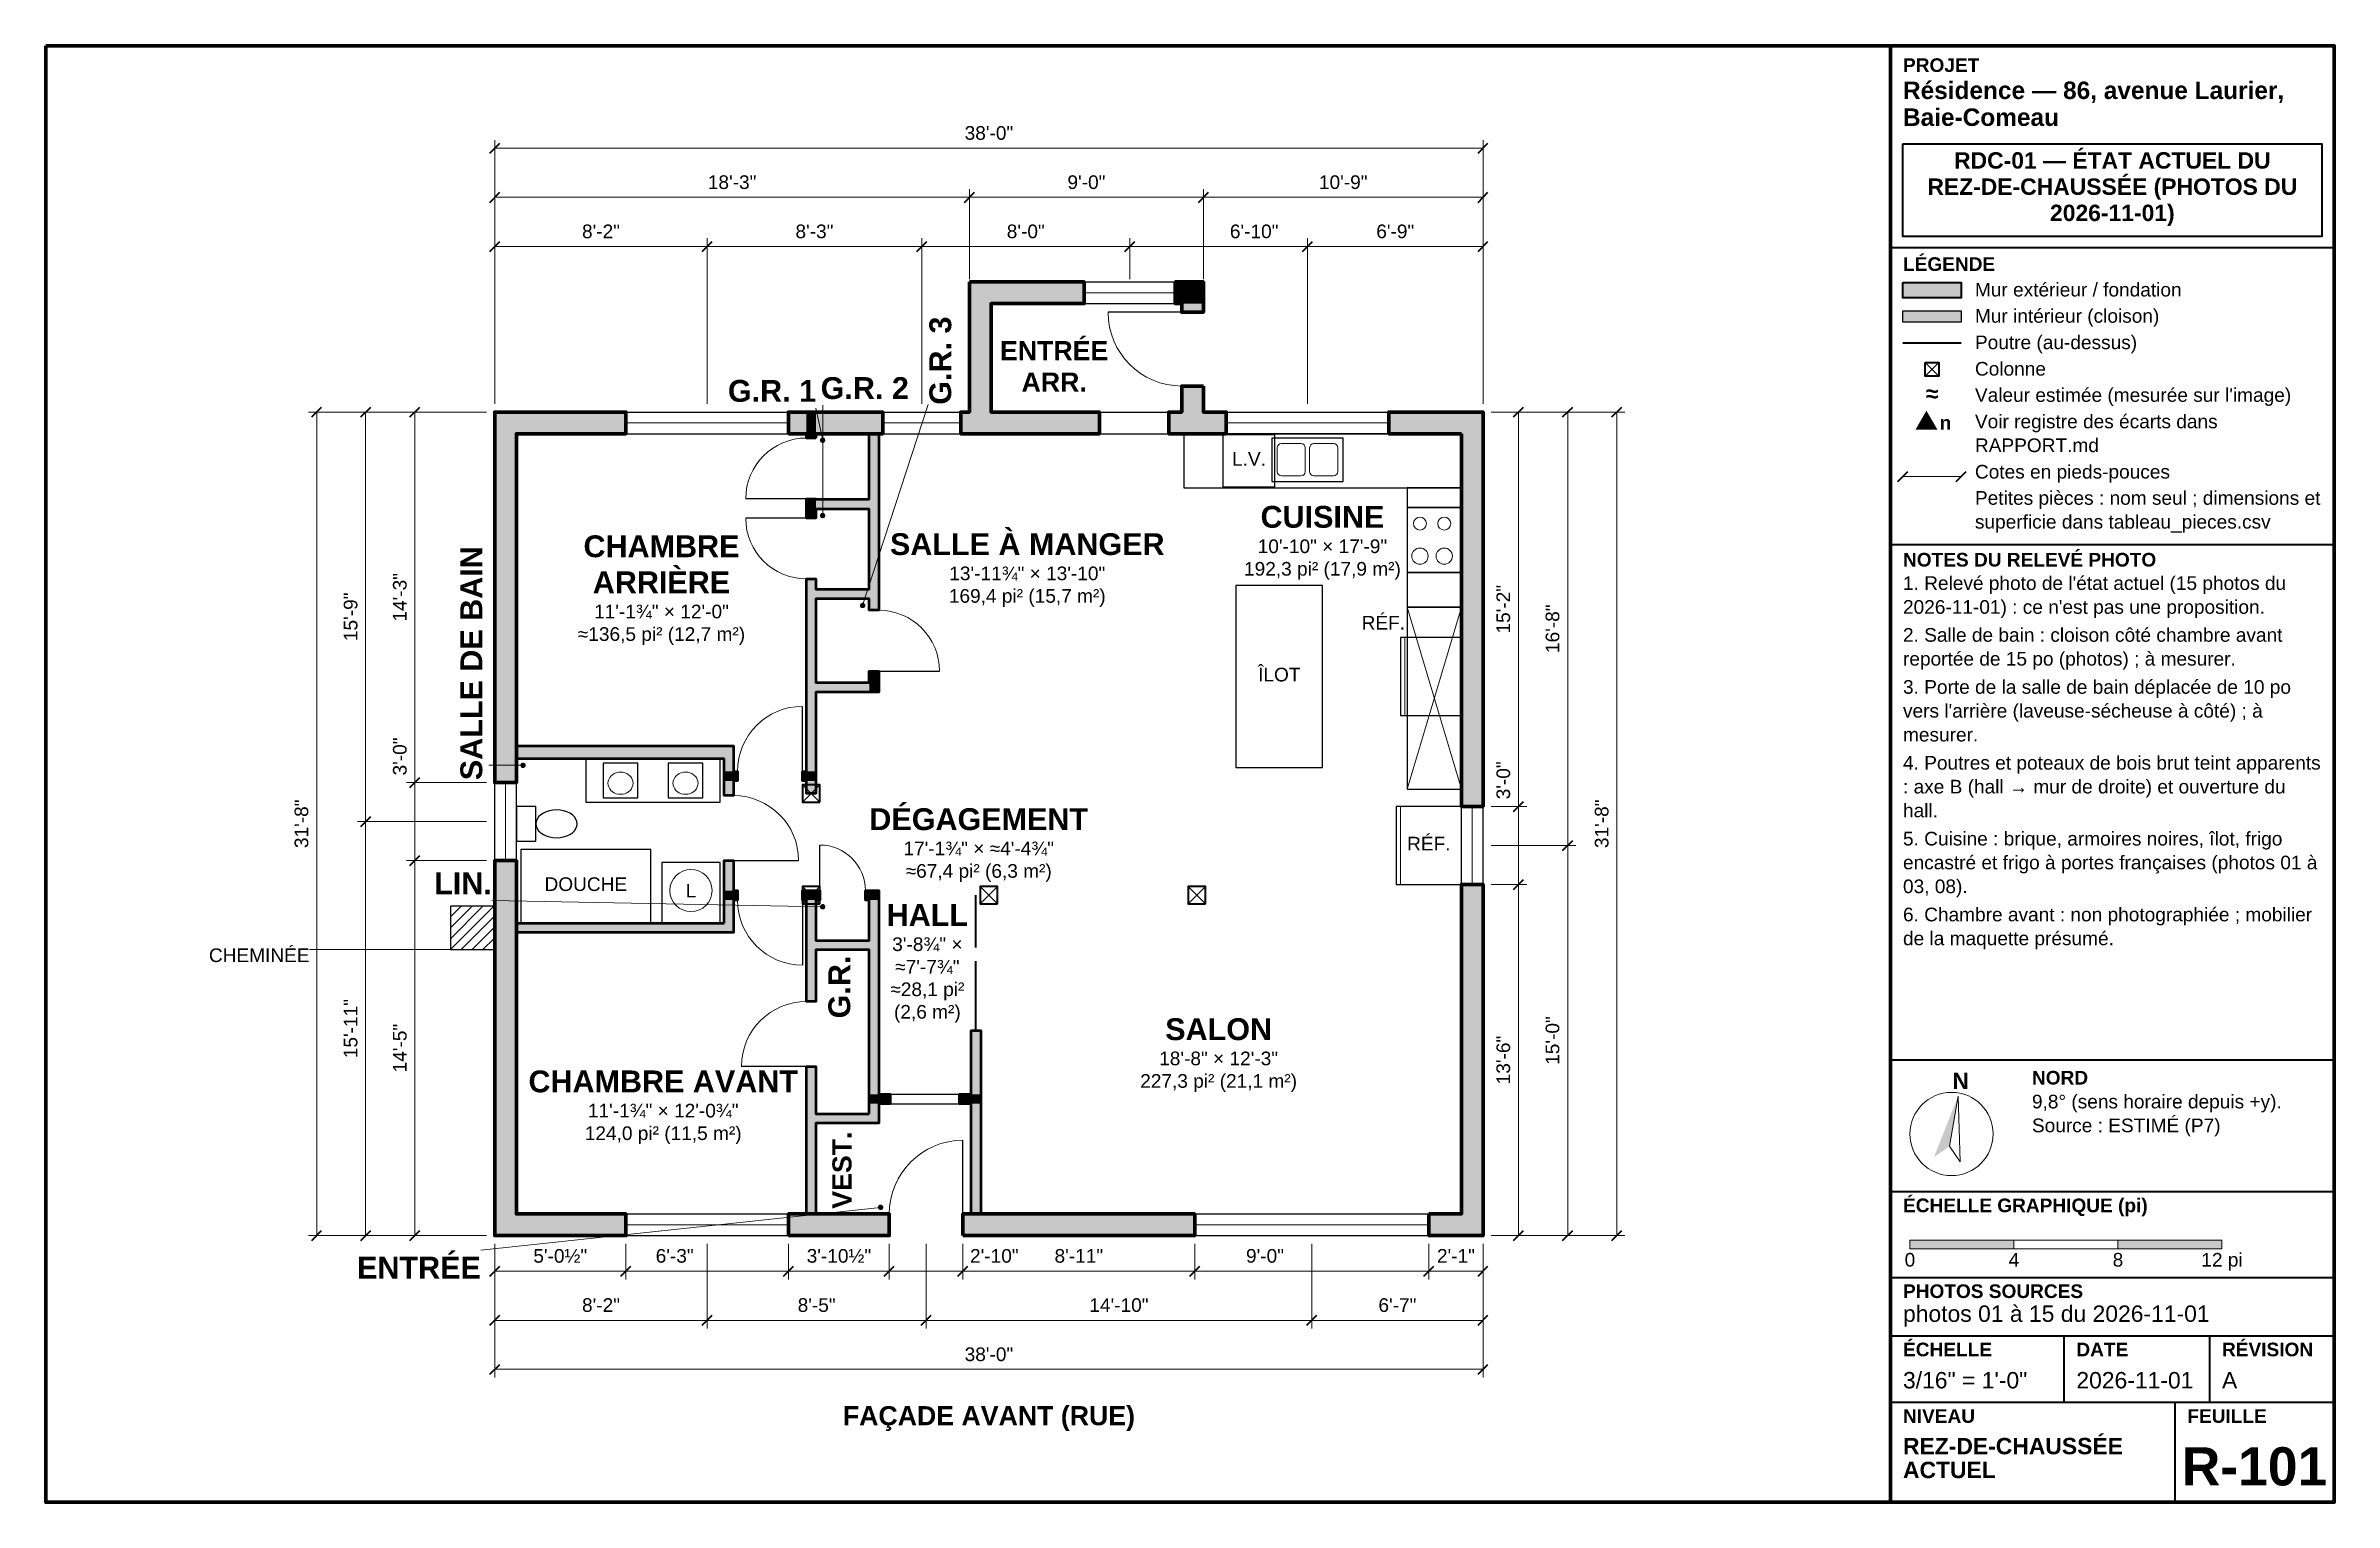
# Model space of a CAD drawing. Header units: inches. Extents: x -207 to 849, y -123 to 549.
import ezdxf
from ezdxf.enums import TextEntityAlignment as Align

# ---------------------------------------------------------------- set-up
doc = ezdxf.new("R2010")
doc.units = ezdxf.units.IN
doc.header["$MEASUREMENT"] = 0
doc.linetypes.add('DASHED', pattern=[1.524, 1.27, -0.254])
for name, color, linetype in [('00-Cartouche', 7, 'Continuous'), ('10-Murs', 7, 'Continuous'), ('20-Ouvertures', 7, 'Continuous'), ('30-Escaliers-Elements', 7, 'Continuous'), ('40-Structure', 7, 'Continuous'), ('50-Cotes', 7, 'Continuous'), ('60-Etiquettes', 7, 'Continuous')]:
    doc.layers.add(name, color=color, linetype=linetype)
doc.styles.add('RELEVE', font='arial.ttf')
doc.styles.add('RELEVE_GRAS', font='arialbd.ttf')

msp = doc.modelspace()

# ---------------------------------------------------------------- hatches: boundary and pattern name
at = {"layer": '00-Cartouche', "true_color": 0x4d4d4d}
h = msp.add_hatch(color=7, dxfattribs=at)
h.dxf.hatch_style = 1
h.paths.add_polyline_path([(649.8, 439.7), (676.6, 439.7), (676.6, 432.7), (649.8, 432.7)])
at = {"layer": '00-Cartouche', "true_color": 0xc8c8c8}
h = msp.add_hatch(color=7, dxfattribs=at)
h.dxf.hatch_style = 1
h.paths.add_polyline_path([(649.8, 426.7), (676.6, 426.7), (676.6, 421.4), (649.8, 421.4)])
at = {"layer": '00-Cartouche', "true_color": 0xe8730c}
h = msp.add_hatch(color=30, dxfattribs=at)
h.dxf.hatch_style = 1
h.paths.add_polyline_path([(655.6, 371.9), (665.7, 371.9), (660.6, 380.6)])
at = {"layer": '00-Cartouche', "true_color": 0x000000}
h = msp.add_hatch(color=7, dxfattribs=at)
h.dxf.hatch_style = 1
h.paths.add_polyline_path([(675.2, 64.3), (664.1, 36.2), (671.2, 41.2)])
h = msp.add_hatch(color=7, dxfattribs=at)
h.dxf.hatch_style = 1
h.paths.add_polyline_path([(653, -2.1), (701, -2.1), (701, -6.1), (653, -6.1)])
h = msp.add_hatch(color=7, dxfattribs=at)
h.dxf.hatch_style = 1
h.paths.add_polyline_path([(749, -2.1), (797, -2.1), (797, -6.1), (749, -6.1)])
at = {"layer": '10-Murs', "true_color": 0x4d4d4d}
h = msp.add_hatch(color=7, dxfattribs=at)
h.dxf.hatch_style = 1
h.paths.add_polyline_path([(229, 370), (229, 440), (219, 440), (219, 370)])
h = msp.add_hatch(color=7, dxfattribs=at)
h.dxf.hatch_style = 1
h.paths.add_polyline_path([(219, 430), (219, 440), (272, 440), (272, 430)])
h = msp.add_hatch(color=7, dxfattribs=at)
h.dxf.hatch_style = 1
h.paths.add_polyline_path([(327, 440), (327, 430), (314, 430), (314, 440)])
h = msp.add_hatch(color=7, dxfattribs=at)
h.dxf.hatch_style = 1
h.paths.add_polyline_path([(317, 440), (327, 440), (327, 426), (317, 426)])
h = msp.add_hatch(color=7, dxfattribs=at)
h.dxf.hatch_style = 1
h.paths.add_polyline_path([(327, 370), (317, 370), (317, 392), (327, 392)])
h = msp.add_hatch(color=7, dxfattribs=at)
h.dxf.hatch_style = 1
h.paths.add_polyline_path([(0, 370), (0, 380), (60.5, 380), (60.5, 370)])
h = msp.add_hatch(color=7, dxfattribs=at)
h.dxf.hatch_style = 1
h.paths.add_polyline_path([(0, 380), (10, 380), (10, 209), (0, 209)])
h = msp.add_hatch(color=7, dxfattribs=at)
h.dxf.hatch_style = 1
h.paths.add_polyline_path([(135.5, 370), (135.5, 380), (179, 380), (179, 370)])
at = {"layer": '10-Murs', "true_color": 0xc8c8c8}
h = msp.add_hatch(color=7, dxfattribs=at)
h.dxf.hatch_style = 1
h.paths.add_polyline_path([(143.8, 380), (148.2, 380), (148.2, 368), (143.8, 368)])
h = msp.add_hatch(color=7, dxfattribs=at)
h.dxf.hatch_style = 1
h.paths.add_polyline_path([(172.8, 380), (177.2, 380), (177.2, 288.5), (172.8, 288.5)])
at = {"layer": '10-Murs', "true_color": 0x4d4d4d}
h = msp.add_hatch(color=7, dxfattribs=at)
h.dxf.hatch_style = 1
h.paths.add_polyline_path([(215, 370), (215, 380), (279, 380), (279, 370)])
h = msp.add_hatch(color=7, dxfattribs=at)
h.dxf.hatch_style = 1
h.paths.add_polyline_path([(311, 370), (311, 380), (337.5, 380), (337.5, 370)])
h = msp.add_hatch(color=7, dxfattribs=at)
h.dxf.hatch_style = 1
h.paths.add_polyline_path([(456, 380), (456, 370), (412.5, 370), (412.5, 380)])
h = msp.add_hatch(color=7, dxfattribs=at)
h.dxf.hatch_style = 1
h.paths.add_polyline_path([(446, 380), (456, 380), (456, 198), (446, 198)])
at = {"layer": '10-Murs', "true_color": 0xc8c8c8}
h = msp.add_hatch(color=7, dxfattribs=at)
h.dxf.hatch_style = 1
h.paths.add_polyline_path([(148.2, 331), (143.8, 331), (143.8, 340), (148.2, 340)])
h = msp.add_hatch(color=7, dxfattribs=at)
h.dxf.hatch_style = 1
h.paths.add_polyline_path([(143.8, 335.2), (177.2, 335.2), (177.2, 339.8), (143.8, 339.8)])
h = msp.add_hatch(color=7, dxfattribs=at)
h.dxf.hatch_style = 1
h.paths.add_polyline_path([(148.2, 204), (143.8, 204), (143.8, 303), (148.2, 303)])
h = msp.add_hatch(color=7, dxfattribs=at)
h.dxf.hatch_style = 1
h.paths.add_polyline_path([(143.8, 293.8), (177.2, 293.8), (177.2, 298.2), (143.8, 298.2)])
h = msp.add_hatch(color=7, dxfattribs=at)
h.dxf.hatch_style = 1
h.paths.add_polyline_path([(143.8, 250.8), (177.2, 250.8), (177.2, 255.2), (143.8, 255.2)])
h = msp.add_hatch(color=7, dxfattribs=at)
h.dxf.hatch_style = 1
h.paths.add_polyline_path([(177.2, 250.8), (172.8, 250.8), (172.8, 260.5), (177.2, 260.5)])
h = msp.add_hatch(color=7, dxfattribs=at)
h.dxf.hatch_style = 1
h.paths.add_polyline_path([(0, 220), (110.2, 220), (110.2, 226), (0, 226)])
h = msp.add_hatch(color=7, dxfattribs=at)
h.dxf.hatch_style = 1
h.paths.add_polyline_path([(105.8, 226), (110.2, 226), (110.2, 203), (105.8, 203)])
h = msp.add_hatch(color=7, dxfattribs=at)
h.dxf.hatch_style = 1
h.paths.add_polyline_path([(105.8, 209.8), (105.8, 214.2), (112, 214.2), (112, 209.8)])
h = msp.add_hatch(color=7, dxfattribs=at)
h.dxf.hatch_style = 1
h.paths.add_polyline_path([(148.2, 214.2), (148.2, 209.8), (142, 209.8), (142, 214.2)])
at = {"layer": '10-Murs', "true_color": 0x4d4d4d}
h = msp.add_hatch(color=7, dxfattribs=at)
h.dxf.hatch_style = 1
h.paths.add_polyline_path([(10, 0), (0, 0), (0, 173), (10, 173)])
at = {"layer": '10-Murs', "true_color": 0xc8c8c8}
h = msp.add_hatch(color=7, dxfattribs=at)
h.dxf.hatch_style = 1
h.paths.add_polyline_path([(110.2, 139.8), (105.8, 139.8), (105.8, 173), (110.2, 173)])
h = msp.add_hatch(color=7, dxfattribs=at)
h.dxf.hatch_style = 1
h.paths.add_polyline_path([(105.8, 154.8), (105.8, 159.2), (112, 159.2), (112, 154.8)])
h = msp.add_hatch(color=7, dxfattribs=at)
h.dxf.hatch_style = 1
h.paths.add_polyline_path([(142, 154.8), (142, 159.2), (150, 159.2), (150, 154.8)])
h = msp.add_hatch(color=7, dxfattribs=at)
h.dxf.hatch_style = 1
h.paths.add_polyline_path([(143.8, 159.2), (148.2, 159.2), (148.2, 108), (143.8, 108)])
h = msp.add_hatch(color=7, dxfattribs=at)
h.dxf.hatch_style = 1
h.paths.add_polyline_path([(177.2, 159.2), (177.2, 154.8), (171, 154.8), (171, 159.2)])
h = msp.add_hatch(color=7, dxfattribs=at)
h.dxf.hatch_style = 1
h.paths.add_polyline_path([(177.2, 51.8), (177.2, 159.2), (172.8, 159.2), (172.8, 51.8)])
at = {"layer": '10-Murs', "true_color": 0x4d4d4d}
h = msp.add_hatch(color=7, dxfattribs=at)
h.dxf.hatch_style = 1
h.paths.add_polyline_path([(456, 0), (446, 0), (446, 162), (456, 162)])
at = {"layer": '10-Murs', "true_color": 0xc8c8c8}
h = msp.add_hatch(color=7, dxfattribs=at)
h.dxf.hatch_style = 1
h.paths.add_polyline_path([(0, 139.8), (110.2, 139.8), (110.2, 144.2), (0, 144.2)])
h = msp.add_hatch(color=7, dxfattribs=at)
h.dxf.hatch_style = 1
h.paths.add_polyline_path([(143.8, 131.8), (177.2, 131.8), (177.2, 136.2), (143.8, 136.2)])
h = msp.add_hatch(color=7, dxfattribs=at)
h.dxf.hatch_style = 1
h.paths.add_polyline_path([(224.2, 0), (224.2, 94.6), (219.8, 94.6), (219.8, 0)])
h = msp.add_hatch(color=7, dxfattribs=at)
h.dxf.hatch_style = 1
h.paths.add_polyline_path([(148.2, 0), (143.8, 0), (143.8, 78), (148.2, 78)])
h = msp.add_hatch(color=7, dxfattribs=at)
h.dxf.hatch_style = 1
h.paths.add_polyline_path([(172.8, 60.8), (172.8, 65.2), (182.5, 65.2), (182.5, 60.8)])
h = msp.add_hatch(color=7, dxfattribs=at)
h.dxf.hatch_style = 1
h.paths.add_polyline_path([(224.2, 65.2), (224.2, 60.8), (214.5, 60.8), (214.5, 65.2)])
h = msp.add_hatch(color=7, dxfattribs=at)
h.dxf.hatch_style = 1
h.paths.add_polyline_path([(143.8, 51.8), (177.2, 51.8), (177.2, 56.2), (143.8, 56.2)])
at = {"layer": '10-Murs', "true_color": 0x4d4d4d}
h = msp.add_hatch(color=7, dxfattribs=at)
h.dxf.hatch_style = 1
h.paths.add_polyline_path([(0, 0), (0, 10), (60.5, 10), (60.5, 0)])
h = msp.add_hatch(color=7, dxfattribs=at)
h.dxf.hatch_style = 1
h.paths.add_polyline_path([(135.5, 0), (135.5, 10), (182, 10), (182, 0)])
h = msp.add_hatch(color=7, dxfattribs=at)
h.dxf.hatch_style = 1
h.paths.add_polyline_path([(216, 0), (216, 10), (323, 10), (323, 0)])
h = msp.add_hatch(color=7, dxfattribs=at)
h.dxf.hatch_style = 1
h.paths.add_polyline_path([(456, 10), (456, 0), (431, 0), (431, 10)])
at = {"layer": '60-Etiquettes', "true_color": 0x000000}
h = msp.add_hatch(color=7, dxfattribs=at)
h.dxf.hatch_style = 1
h.paths.add_polyline_path([(152.5, 367), (152.4, 367.5), (152.2, 367.9), (151.8, 368.1), (151.3, 368.2), (150.8, 368.1), (150.4, 367.9), (150.1, 367.5), (150, 367), (150.1, 366.5), (150.4, 366.1), (150.8, 365.8), (151.3, 365.7), (151.8, 365.8), (152.2, 366.1), (152.4, 366.5)])
h = msp.add_hatch(color=7, dxfattribs=at)
h.dxf.hatch_style = 1
h.paths.add_polyline_path([(152.5, 332.2), (152.4, 332.7), (152.2, 333.1), (151.8, 333.4), (151.3, 333.5), (150.8, 333.4), (150.4, 333.1), (150.1, 332.7), (150, 332.2), (150.1, 331.7), (150.4, 331.3), (150.8, 331.1), (151.3, 331), (151.8, 331.1), (152.2, 331.3), (152.4, 331.7)])
h = msp.add_hatch(color=7, dxfattribs=at)
h.dxf.hatch_style = 1
h.paths.add_polyline_path([(171, 290.7), (170.9, 291.2), (170.6, 291.6), (170.2, 291.9), (169.7, 292), (169.2, 291.9), (168.8, 291.6), (168.6, 291.2), (168.5, 290.7), (168.6, 290.2), (168.8, 289.8), (169.2, 289.6), (169.7, 289.5), (170.2, 289.6), (170.6, 289.8), (170.9, 290.2)])
h = msp.add_hatch(color=7, dxfattribs=at)
h.dxf.hatch_style = 1
h.paths.add_polyline_path([(14.3, 217), (14.2, 217.5), (13.9, 217.9), (13.5, 218.1), (13, 218.2), (12.5, 218.1), (12.1, 217.9), (11.9, 217.5), (11.8, 217), (11.9, 216.5), (12.1, 216.1), (12.5, 215.8), (13, 215.7), (13.5, 215.8), (13.9, 216.1), (14.2, 216.5)])
h = msp.add_hatch(color=7, dxfattribs=at)
h.dxf.hatch_style = 1
h.paths.add_polyline_path([(152.5, 151.7), (152.4, 152.2), (152.2, 152.6), (151.8, 152.9), (151.3, 153), (150.8, 152.9), (150.4, 152.6), (150.1, 152.2), (150, 151.7), (150.1, 151.2), (150.4, 150.8), (150.8, 150.6), (151.3, 150.5), (151.8, 150.6), (152.2, 150.8), (152.4, 151.2)])
h = msp.add_hatch(color=7, dxfattribs=at)
h.dxf.hatch_style = 1
h.paths.add_polyline_path([(179.3, 13), (179.2, 13.5), (178.9, 13.9), (178.5, 14.2), (178, 14.3), (177.5, 14.2), (177.1, 13.9), (176.9, 13.5), (176.8, 13), (176.9, 12.5), (177.1, 12.1), (177.5, 11.9), (178, 11.8), (178.5, 11.9), (178.9, 12.1), (179.2, 12.5)])

# ---------------------------------------------------------------- linework, layer by layer
at = {"layer": '00-Cartouche', "color": 7, "lineweight": 70}
msp.add_lwpolyline([(-207.2, 549), (848.8, 549), (848.8, -123), (-207.2, -123)], close=True, dxfattribs=at)
msp.add_lwpolyline([(644, 549), (644, -123)], dxfattribs=at)
at = {"layer": '00-Cartouche', "color": 7, "lineweight": 35}
for points in [[(649.8, 503.7), (843, 503.7), (843, 461), (649.8, 461)], [(649.8, 439.7), (676.6, 439.7), (676.6, 432.7), (649.8, 432.7)], [(660, 402.9), (666.4, 402.9), (666.4, 396.5), (660, 396.5)]]:
    msp.add_lwpolyline(points, close=True, dxfattribs=at)
for points in [[(644, 455.9), (848.8, 455.9)], [(647.4, 348), (652.1, 352.6)], [(674.3, 348), (678.9, 352.6)], [(644, 318.8), (848.8, 318.8)], [(644, 81.1), (848.8, 81.1)], [(644, 20.3), (848.8, 20.3)], [(644, -19.3), (848.8, -19.3)], [(644, -46.2), (848.8, -46.2)], [(724, -46.2), (724, -76.9)], [(791.2, -46.2), (791.2, -76.9)], [(644, -76.9), (848.8, -76.9)], [(775.2, -76.9), (775.2, -123)]]:
    msp.add_lwpolyline(points, dxfattribs=at)
at = {"layer": '00-Cartouche', "color": 7, "lineweight": 25}
msp.add_lwpolyline([(649.8, 426.7), (676.6, 426.7), (676.6, 421.4), (649.8, 421.4)], close=True, dxfattribs=at)
at = {"layer": '00-Cartouche', "color": 7, "linetype": 'DASHED', "lineweight": 35, "ltscale": 25.19685}
msp.add_lwpolyline([(649.8, 411.9), (676.6, 411.9)], dxfattribs=at)
at = {"layer": '00-Cartouche', "color": 7, "lineweight": 25}
for points in [[(660, 402.9), (666.4, 396.5)], [(666.4, 402.9), (660, 396.5)]]:
    msp.add_lwpolyline(points, dxfattribs=at)
at = {"layer": '00-Cartouche', "color": 7, "lineweight": 18}
msp.add_lwpolyline([(649.8, 350.3), (676.6, 350.3)], dxfattribs=at)
for points in [[(675.2, 64.3), (671.2, 41.2), (676.2, 34.1)], [(653, -2.1), (797, -2.1), (797, -6.1), (653, -6.1)], [(701, -2.1), (749, -2.1), (749, -6.1), (701, -6.1)]]:
    msp.add_lwpolyline(points, close=True, dxfattribs=at)
msp.add_circle((672.2, 46.9), 19.2, dxfattribs=at)
at = {"layer": '10-Murs', "color": 7, "lineweight": 70}
for points in [[(219, 440), (229, 440), (272, 440), (272, 430), (229, 430), (229, 380), (279, 380), (279, 370), (229, 370), (219, 370), (215, 370), (215, 380), (219, 380), (219, 430), (219, 440)], [(317, 430), (314, 430), (314, 440), (317, 440), (327, 440), (327, 430), (327, 426), (317, 426), (317, 430)], [(327, 392), (327, 380), (337.5, 380), (337.5, 370), (327, 370), (317, 370), (311, 370), (311, 380), (317, 380), (317, 392), (327, 392)], [(0, 370), (0, 380), (10, 380), (60.5, 380), (60.5, 370), (10, 370), (10, 209), (0, 209), (0, 370)], [(135.5, 370), (135.5, 380), (179, 380), (179, 370), (135.5, 370)], [(446, 370), (412.5, 370), (412.5, 380), (446, 380), (456, 380), (456, 370), (456, 198), (446, 198), (446, 370)], [(10, 0), (0, 0), (0, 10), (0, 173), (10, 173), (10, 10), (60.5, 10), (60.5, 0), (10, 0)], [(431, 10), (446, 10), (446, 162), (456, 162), (456, 10), (456, 0), (446, 0), (431, 0), (431, 10)], [(135.5, 0), (135.5, 10), (182, 10), (182, 0), (135.5, 0)], [(216, 0), (216, 10), (323, 10), (323, 0), (216, 0)]]:
    msp.add_lwpolyline(points, dxfattribs=at)
at = {"layer": '10-Murs', "color": 7, "lineweight": 50}
for points in [[(177.2, 370), (177.2, 339.8), (177.2, 335.2), (177.2, 298.2), (177.2, 293.8), (177.2, 288.5), (172.8, 288.5), (172.8, 293.8), (148.2, 293.8), (148.2, 255.2), (172.8, 255.2), (172.8, 260.5), (177.2, 260.5), (177.2, 255.2), (177.2, 250.8), (172.8, 250.8), (148.2, 250.8), (148.2, 214.2), (148.2, 209.8), (148.2, 204), (143.8, 204), (143.8, 209.8), (142, 209.8), (142, 214.2), (143.8, 214.2), (143.8, 250.8), (143.8, 255.2)], [(143.8, 255.2), (143.8, 293.8), (143.8, 298.2), (143.8, 303), (148.2, 303), (148.2, 298.2), (172.8, 298.2), (172.8, 335.2), (148.2, 335.2), (148.2, 331), (143.8, 331), (143.8, 335.2), (143.8, 339.8), (143.8, 340), (148.2, 340), (148.2, 339.8), (172.8, 339.8), (172.8, 370)], [(148.2, 368), (143.8, 368), (143.8, 370)], [(148.2, 370), (148.2, 368)], [(105.8, 226), (110.2, 226), (110.2, 220), (110.2, 214.2), (112, 214.2), (112, 209.8), (110.2, 209.8), (110.2, 203), (105.8, 203), (105.8, 209.8), (105.8, 214.2), (105.8, 220), (10, 220)], [(10, 226), (105.8, 226)], [(105.8, 144.2), (105.8, 154.8), (105.8, 159.2), (105.8, 173), (110.2, 173), (110.2, 159.2), (112, 159.2), (112, 154.8), (110.2, 154.8), (110.2, 144.2), (110.2, 139.8), (105.8, 139.8), (10, 139.8)], [(172.8, 56.2), (172.8, 60.8), (172.8, 65.2), (172.8, 131.8), (148.2, 131.8), (148.2, 108), (143.8, 108), (143.8, 131.8), (143.8, 136.2), (143.8, 154.8), (142, 154.8), (142, 159.2), (143.8, 159.2), (148.2, 159.2), (150, 159.2), (150, 154.8), (148.2, 154.8), (148.2, 136.2), (172.8, 136.2), (172.8, 154.8), (171, 154.8), (171, 159.2), (172.8, 159.2), (177.2, 159.2), (177.2, 154.8), (177.2, 136.2), (177.2, 131.8), (177.2, 65.2), (182.5, 65.2), (182.5, 60.8), (177.2, 60.8), (177.2, 56.2), (177.2, 51.8), (172.8, 51.8), (148.2, 51.8), (148.2, 10)], [(10, 144.2), (105.8, 144.2)], [(219.8, 10), (219.8, 60.8), (214.5, 60.8), (214.5, 65.2), (219.8, 65.2), (219.8, 94.6), (224.2, 94.6), (224.2, 65.2), (224.2, 60.8), (224.2, 10)], [(143.8, 10), (143.8, 51.8), (143.8, 56.2), (143.8, 78), (148.2, 78), (148.2, 56.2), (172.8, 56.2)]]:
    msp.add_lwpolyline(points, dxfattribs=at)
at = {"layer": '20-Ouvertures', "color": 7, "lineweight": 25}
for points in [[(272, 440), (314, 440)], [(272, 430), (272, 440)], [(314, 430), (314, 440)], [(272, 430), (314, 430)], [(317, 426), (283, 426)], [(60.5, 380), (135.5, 380)], [(60.5, 370), (60.5, 380)], [(60.5, 370), (135.5, 370)], [(135.5, 370), (135.5, 380)], [(179, 380), (215, 380)], [(179, 370), (179, 380)], [(179, 370), (215, 370)], [(215, 370), (215, 380)], [(279, 380), (311, 380)], [(279, 370), (311, 370)], [(337.5, 380), (412.5, 380)], [(337.5, 370), (337.5, 380)], [(337.5, 370), (412.5, 370)], [(412.5, 370), (412.5, 380)], [(143.8, 340), (115.8, 340)], [(143.8, 331), (115.8, 331)], [(177.2, 260.5), (205.2, 260.5)], [(142, 214.2), (142, 244.2)], [(0, 173), (0, 209)], [(10, 209), (0, 209)], [(10, 173), (10, 209)], [(446, 162), (446, 198)], [(456, 198), (446, 198)], [(456, 162), (456, 198)], [(150, 159.2), (150, 180.2)], [(10, 173), (0, 173)], [(110.2, 173), (140.2, 173)], [(456, 162), (446, 162)], [(142, 154.8), (142, 124.8)], [(143.8, 78), (113.8, 78)], [(182.5, 65.2), (214.5, 65.2)], [(182.5, 60.8), (214.5, 60.8)], [(216, 10), (216, 44)], [(60.5, 10), (135.5, 10)], [(60.5, 0), (60.5, 10)], [(60.5, 0), (135.5, 0)], [(135.5, 0), (135.5, 10)], [(323, 10), (431, 10)], [(323, 0), (323, 10)], [(323, 0), (431, 0)], [(431, 0), (431, 10)]]:
    msp.add_lwpolyline(points, dxfattribs=at)
at = {"layer": '20-Ouvertures', "color": 7, "lineweight": 18}
for points in [[(272, 435), (314, 435)], [(60.5, 375), (135.5, 375)], [(179, 375), (215, 375)], [(337.5, 375), (412.5, 375)], [(5, 173), (5, 209)], [(451, 162), (451, 198)], [(60.5, 5), (135.5, 5)], [(323, 5), (431, 5)]]:
    msp.add_lwpolyline(points, dxfattribs=at)
for centre, radius, start, end in [((317, 426), 34, 180, 270), ((143.8, 340), 28, 90, 180), ((143.8, 331), 28, 180, 270), ((177.2, 260.5), 28, 0, 90), ((142, 214.2), 30, 90, 180), ((110.2, 173), 30, 0, 90), ((150, 159.2), 21, 0, 90), ((142, 154.8), 30, 180, 270), ((143.8, 78), 30, 90, 180), ((216, 10), 34, 90, 180)]:
    msp.add_arc(centre, radius, start, end, dxfattribs=at)
at = {"layer": '30-Escaliers-Elements', "color": 7, "lineweight": 25}
for points in [[(446, 370), (318, 370), (318, 345), (446, 345)], [(360, 369.5), (336, 369.5), (336, 345.5), (360, 345.5)], [(391.5, 368), (358.5, 368), (358.5, 348), (391.5, 348)], [(446, 336), (446, 345), (421, 345), (421, 336)], [(446, 306), (446, 336), (421, 336), (421, 306)], [(382, 216), (382, 300), (342, 300), (342, 216)], [(446, 290), (446, 306), (421, 306), (421, 290)], [(446, 206), (446, 290), (421, 290), (421, 206)], [(446, 240), (446, 276), (418, 276), (418, 240)], [(104, 220), (42, 220), (42, 200), (104, 200)], [(66, 218), (50, 218), (50, 202), (66, 202)], [(96, 218), (80, 218), (80, 202), (96, 202)], [(10, 198), (10, 182), (19, 182), (19, 198)], [(28.5, 183.6), (30.1, 183.7), (31.7, 184), (33.2, 184.5), (34.6, 185.1), (35.8, 185.9), (36.7, 186.8), (37.4, 187.8), (37.9, 188.9), (38, 190), (37.9, 191.1), (37.4, 192.2), (36.7, 193.2), (35.8, 194.1), (34.6, 194.9), (33.2, 195.5), (31.7, 196), (30.1, 196.3), (28.5, 196.4), (26.8, 196.3), (25.2, 196), (23.7, 195.5), (22.4, 194.9), (21.2, 194.1), (20.2, 193.2), (19.5, 192.2), (19.1, 191.1), (19, 190), (19.1, 188.9), (19.5, 187.8), (20.2, 186.8), (21.2, 185.9), (22.4, 185.1), (23.7, 184.5), (25.2, 184), (26.8, 183.7)], [(446, 162), (446, 198), (416, 198), (416, 162)], [(12, 144.2), (72, 144.2), (72, 178.2), (12, 178.2)], [(77, 144.2), (104, 144.2), (104, 172.2), (77, 172.2)], [(-20.5, 132), (-0.5, 132), (-0.5, 152), (-20.5, 152)]]:
    msp.add_lwpolyline(points, close=True, dxfattribs=at)
at = {"layer": '30-Escaliers-Elements', "color": 7, "lineweight": 18}
for points in [[(363, 365.5), (372, 365.5), (372.8, 365.3), (373.4, 364.9), (373.8, 364.3), (374, 363.5), (374, 352.5), (373.8, 351.7), (373.4, 351.1), (372.8, 350.7), (372, 350.5), (363, 350.5), (362.2, 350.7), (361.6, 351.1), (361.2, 351.7), (361, 352.5), (361, 363.5), (361.2, 364.3), (361.6, 364.9), (362.2, 365.3)], [(378, 365.5), (387, 365.5), (387.8, 365.3), (388.4, 364.9), (388.8, 364.3), (389, 363.5), (389, 352.5), (388.8, 351.7), (388.4, 351.1), (387.8, 350.7), (387, 350.5), (378, 350.5), (377.2, 350.7), (376.6, 351.1), (376.2, 351.7), (376, 352.5), (376, 363.5), (376.2, 364.3), (376.6, 364.9), (377.2, 365.3)], [(52.2, 208.7), (52.3, 207.8), (52.6, 207), (53, 206.2), (53.6, 205.4), (54.3, 204.8), (55.1, 204.3), (56, 203.9), (57, 203.7), (58, 203.6), (59, 203.7), (60, 203.9), (60.9, 204.3), (61.7, 204.8), (62.4, 205.4), (63, 206.2), (63.4, 207), (63.7, 207.8), (63.8, 208.7), (63.7, 209.6), (63.4, 210.5), (63, 211.3), (62.4, 212), (61.7, 212.6), (60.9, 213.2), (60, 213.5), (59, 213.8), (58, 213.8), (57, 213.8), (56, 213.5), (55.1, 213.2), (54.3, 212.6), (53.6, 212), (53, 211.3), (52.6, 210.5), (52.3, 209.6)], [(82.2, 208.7), (82.3, 207.8), (82.6, 207), (83, 206.2), (83.6, 205.4), (84.3, 204.8), (85.1, 204.3), (86, 203.9), (87, 203.7), (88, 203.6), (89, 203.7), (90, 203.9), (90.9, 204.3), (91.7, 204.8), (92.4, 205.4), (93, 206.2), (93.4, 207), (93.7, 207.8), (93.8, 208.7), (93.7, 209.6), (93.4, 210.5), (93, 211.3), (92.4, 212), (91.7, 212.6), (90.9, 213.2), (90, 213.5), (89, 213.8), (88, 213.8), (87, 213.8), (86, 213.5), (85.1, 213.2), (84.3, 212.6), (83.6, 212), (83, 211.3), (82.6, 210.5), (82.3, 209.6)]]:
    msp.add_lwpolyline(points, close=True, dxfattribs=at)
for points in [[(446, 206), (421, 290)], [(421, 206), (446, 290)], [(420, 240), (420, 276)], [(418, 162), (418, 198)], [(-20.5, 132), (-0.5, 152)], [(-20.5, 137), (-5.5, 152)], [(-20.5, 142), (-10.5, 152)], [(-20.5, 147), (-15.5, 152)], [(-20.5, 152), (-20.5, 152)], [(-15.5, 132), (-0.5, 147)], [(-10.5, 132), (-0.5, 142)], [(-85.5, 132), (-20.5, 132)], [(-5.5, 132), (-0.5, 137)], [(-0.5, 132), (-0.5, 132)]]:
    msp.add_lwpolyline(points, dxfattribs=at)
for centre, radius in [((426.9, 328.5), 3), ((438.1, 328.5), 3), ((426.9, 313.5), 3.75), ((438.1, 313.5), 3.75), ((90.5, 159.2), 9.72)]:
    msp.add_circle(centre, radius, dxfattribs=at)
at = {"layer": '40-Structure', "color": 7, "lineweight": 35}
for points in [[(150, 200), (150, 208), (142, 208), (142, 200)], [(150, 153), (150, 161), (142, 161), (142, 153)], [(232, 153), (232, 161), (224, 161), (224, 153)], [(328, 153), (328, 161), (320, 161), (320, 153)]]:
    msp.add_lwpolyline(points, close=True, dxfattribs=at)
at = {"layer": '40-Structure', "color": 7, "lineweight": 25}
for points in [[(150, 200), (142, 208)], [(150, 208), (142, 200)], [(150, 153), (142, 161)], [(150, 161), (142, 153)], [(232, 153), (224, 161)], [(232, 161), (224, 153)], [(328, 153), (320, 161)], [(328, 161), (320, 153)]]:
    msp.add_lwpolyline(points, dxfattribs=at)
at = {"layer": '40-Structure', "color": 7, "linetype": 'DASHED', "lineweight": 35, "ltscale": 25.19685}
msp.add_lwpolyline([(222, 94.6), (222, 157)], dxfattribs=at)
at = {"layer": '50-Cotes', "color": 7, "lineweight": 35}
for points in [[(-2.3, 499.4), (2.3, 504)], [(453.7, 499.4), (458.3, 504)], [(-2.3, 476.7), (2.3, 481.4)], [(216.7, 476.7), (221.3, 481.4)], [(324.7, 476.7), (329.3, 481.4)], [(453.7, 476.7), (458.3, 481.4)], [(-2.3, 454.1), (2.3, 458.7)], [(95.7, 454.1), (100.3, 458.7)], [(194.7, 454.1), (199.3, 458.7)], [(290.7, 454.1), (295.3, 458.7)], [(372.7, 454.1), (377.3, 458.7)], [(453.7, 454.1), (458.3, 458.7)], [(-84.5, 377.7), (-79.9, 382.3)], [(-61.9, 377.7), (-57.2, 382.3)], [(-39.2, 377.7), (-34.6, 382.3)], [(470.1, 377.7), (474.7, 382.3)], [(492.7, 377.7), (497.4, 382.3)], [(515.4, 377.7), (520, 382.3)], [(-39.2, 206.7), (-34.6, 211.3)], [(-61.9, 188.7), (-57.2, 193.3)], [(470.1, 195.7), (474.7, 200.3)], [(492.7, 177.7), (497.4, 182.3)], [(-39.2, 170.7), (-34.6, 175.3)], [(470.1, 159.7), (474.7, 164.3)], [(-84.5, -2.3), (-79.9, 2.3)], [(-61.9, -2.3), (-57.2, 2.3)], [(-39.2, -2.3), (-34.6, 2.3)], [(470.1, -2.3), (474.7, 2.3)], [(492.7, -2.3), (497.4, 2.3)], [(515.4, -2.3), (520, 2.3)], [(-2.3, -18.7), (2.3, -14.1)], [(58.2, -18.7), (62.8, -14.1)], [(133.2, -18.7), (137.8, -14.1)], [(179.7, -18.7), (184.3, -14.1)], [(213.7, -18.7), (218.3, -14.1)], [(320.7, -18.7), (325.3, -14.1)], [(428.7, -18.7), (433.3, -14.1)], [(453.7, -18.7), (458.3, -14.1)], [(-2.3, -41.4), (2.3, -36.7)], [(95.7, -41.4), (100.3, -36.7)], [(196.7, -41.4), (201.3, -36.7)], [(374.7, -41.4), (379.3, -36.7)], [(453.7, -41.4), (458.3, -36.7)], [(-2.3, -64), (2.3, -59.4)], [(453.7, -64), (458.3, -59.4)]]:
    msp.add_lwpolyline(points, dxfattribs=at)
at = {"layer": '50-Cotes', "color": 7, "lineweight": 18}
for points in [[(0, 383.8), (0, 505.5)], [(0, 501.7), (456, 501.7)], [(456, 383.8), (456, 505.5)], [(0, 479.1), (219, 479.1)], [(219, 441.3), (219, 482.8)], [(219, 479.1), (327, 479.1)], [(327, 441.3), (327, 482.8)], [(327, 479.1), (456, 479.1)], [(0, 456.4), (98, 456.4)], [(98, 383.8), (98, 460.2)], [(98, 456.4), (197, 456.4)], [(197, 383.8), (197, 460.2)], [(197, 456.4), (293, 456.4)], [(293, 441.3), (293, 460.2)], [(293, 456.4), (375, 456.4)], [(375, 383.8), (375, 460.2)], [(375, 456.4), (456, 456.4)], [(-3.8, 380), (-86, 380)], [(-82.2, 0), (-82.2, 380)], [(-59.6, 191), (-59.6, 380)], [(-36.9, 209), (-36.9, 380)], [(459.8, 380), (521.5, 380)], [(472.4, 198), (472.4, 380)], [(495.1, 180), (495.1, 380)], [(517.7, 0), (517.7, 380)], [(-3.8, 209), (-40.7, 209)], [(-36.9, 173), (-36.9, 209)], [(-3.8, 191), (-63.3, 191)], [(-59.6, 0), (-59.6, 191)], [(459.8, 198), (476.2, 198)], [(472.4, 162), (472.4, 198)], [(459.8, 180), (498.8, 180)], [(495.1, 0), (495.1, 180)], [(-3.8, 173), (-40.7, 173)], [(-36.9, 0), (-36.9, 173)], [(459.8, 162), (476.2, 162)], [(472.4, 0), (472.4, 162)], [(-3.8, 0), (-86, 0)], [(459.8, 0), (521.5, 0)], [(0, -3.8), (0, -65.5)], [(60.5, -3.8), (60.5, -20.2)], [(98, -3.8), (98, -42.8)], [(135.5, -3.8), (135.5, -20.2)], [(182, -3.8), (182, -20.2)], [(199, -3.8), (199, -42.8)], [(216, -3.8), (216, -20.2)], [(323, -3.8), (323, -20.2)], [(377, -3.8), (377, -42.8)], [(431, -3.8), (431, -20.2)], [(456, -3.8), (456, -65.5)], [(0, -16.4), (60.5, -16.4)], [(60.5, -16.4), (135.5, -16.4)], [(135.5, -16.4), (182, -16.4)], [(182, -16.4), (216, -16.4)], [(216, -16.4), (323, -16.4)], [(323, -16.4), (431, -16.4)], [(431, -16.4), (456, -16.4)], [(0, -39.1), (98, -39.1)], [(98, -39.1), (199, -39.1)], [(199, -39.1), (377, -39.1)], [(377, -39.1), (456, -39.1)], [(0, -61.7), (456, -61.7)]]:
    msp.add_lwpolyline(points, dxfattribs=at)
at = {"layer": '60-Etiquettes', "color": 7, "lineweight": 18}
for points in [[(148.2, 381.7), (151.3, 367)], [(151.3, 383.1), (151.3, 332.2)], [(199.9, 383.4), (169.7, 290.7)], [(-2.8, 217), (13, 217)], [(-1.4, 154.6), (151.3, 151.7)], [(-6.4, -6.7), (178, 13)]]:
    msp.add_lwpolyline(points, dxfattribs=at)

# ---------------------------------------------------------------- texts
at = {"layer": '00-Cartouche', "color": 7}
for s, height, style, p in [('PROJET', 6.3, 'RELEVE_GRAS', (649.8, 536.9)), ('Résidence — 86, avenue Laurier,', 8.063, 'RELEVE_GRAS', (649.8, 524.4)), ('Baie-Comeau', 8.063, 'RELEVE_GRAS', (649.8, 512)), ('LÉGENDE', 6.3, 'RELEVE_GRAS', (649.8, 445.1)), ('Mur extérieur / fondation', 6.299, 'RELEVE', (683, 433.3)), ('Mur intérieur (cloison)', 6.299, 'RELEVE', (683, 421.2)), ('Poutre (au-dessus)', 6.299, 'RELEVE', (683, 409)), ('Colonne', 6.3, 'RELEVE', (683, 396.8)), ("Valeur estimée (mesurée sur l'image)", 6.299, 'RELEVE', (683, 384.7)), ('Voir registre des écarts dans', 6.299, 'RELEVE', (683, 372.5)), ('RAPPORT.md', 6.3, 'RELEVE', (683, 361.5)), ('Cotes en pieds-pouces', 6.299, 'RELEVE', (683, 349.3)), ('Petites pièces : nom seul ; dimensions et', 6.299, 'RELEVE', (683, 337.2)), ('superficie dans tableau_pieces.csv', 6.299, 'RELEVE', (683, 326.2)), ('NOTES DU RELEVÉ PHOTO', 6.299, 'RELEVE_GRAS', (649.8, 308.7)), ("1. Relevé photo de l'état actuel (15 photos du", 6.299, 'RELEVE', (649.8, 297.9)), ("2026-11-01) : ce n'est pas une proposition.", 6.299, 'RELEVE', (649.8, 286.9)), ('2. Salle de bain : cloison côté chambre avant', 6.299, 'RELEVE', (649.8, 274)), ('reportée de 15 po (photos) ; à mesurer.', 6.299, 'RELEVE', (649.8, 263)), ('3. Porte de la salle de bain déplacée de 10 po', 6.299, 'RELEVE', (649.8, 250)), ("vers l'arrière (laveuse-sécheuse à côté) ; à", 6.299, 'RELEVE', (649.8, 239)), ('mesurer.', 6.3, 'RELEVE', (649.8, 228)), ('4. Poutres et poteaux de bois brut teint apparents', 6.299, 'RELEVE', (649.8, 215)), (': axe B (hall → mur de droite) et ouverture du', 6.299, 'RELEVE', (649.8, 204)), ('hall.', 6.3, 'RELEVE', (649.8, 193)), ('5. Cuisine : brique, armoires noires, îlot, frigo', 6.299, 'RELEVE', (649.8, 180)), ('encastré et frigo à portes françaises (photos 01 à', 6.299, 'RELEVE', (649.8, 169)), ('03, 08).', 6.3, 'RELEVE', (649.8, 158)), ('6. Chambre avant : non photographiée ; mobilier', 6.299, 'RELEVE', (649.8, 145)), ('de la maquette présumé.', 6.299, 'RELEVE', (649.8, 134)), ('NORD', 6.3, 'RELEVE_GRAS', (709.3, 69.7)), ('9,8° (sens horaire depuis +y).', 6.299, 'RELEVE', (709.3, 58.7)), ('Source : ESTIMÉ (P7)', 6.299, 'RELEVE', (709.3, 47.7)), ('ÉCHELLE GRAPHIQUE (pi)', 6.299, 'RELEVE_GRAS', (649.8, 10.8)), ('PHOTOS SOURCES', 6.299, 'RELEVE_GRAS', (649.8, -28.8)), ('photos 01 à 15 du 2026-11-01', 7.559, 'RELEVE', (649.8, -39.8)), ('ÉCHELLE', 6.3, 'RELEVE_GRAS', (649.8, -55.7)), ('DATE', 6.3, 'RELEVE_GRAS', (729.8, -55.7)), ('RÉVISION', 6.3, 'RELEVE_GRAS', (797, -55.7)), ('3/16" = 1\'-0"', 7.559, 'RELEVE', (649.8, -70.5)), ('2026-11-01', 7.56, 'RELEVE', (729.8, -70.5)), ('A', 7.56, 'RELEVE', (797, -70.5)), ('NIVEAU', 6.3, 'RELEVE_GRAS', (649.8, -86.4)), ('FEUILLE', 6.3, 'RELEVE_GRAS', (781, -86.4)), ('REZ-DE-CHAUSSÉE', 7.559, 'RELEVE_GRAS', (649.8, -100.9)), ('ACTUEL', 7.56, 'RELEVE_GRAS', (649.8, -111.9))]:
    msp.add_text(s, height=height, dxfattribs=dict(at, style=style)).set_placement(p)
for s, height, style, p in [('RDC-01 — ÉTAT ACTUEL DU', 7.559, 'RELEVE_GRAS', (746.4, 492.3)), ('REZ-DE-CHAUSSÉE (PHOTOS DU', 7.559, 'RELEVE_GRAS', (746.4, 480.2)), ('2026-11-01)', 7.559, 'RELEVE_GRAS', (746.4, 468.1)), ('≈', 7.56, 'RELEVE_GRAS', (663.2, 384.7)), ('N', 7.56, 'RELEVE_GRAS', (676.4, 67.6)), ('0', 6.3, 'RELEVE', (653, -14.3)), ('4', 6.3, 'RELEVE', (701, -14.3)), ('8', 6.3, 'RELEVE', (749, -14.3)), ('12 pi', 6.3, 'RELEVE', (797, -14.3)), ('R-101', 17.64, 'RELEVE_GRAS', (812, -115.3))]:
    msp.add_text(s, height=height, dxfattribs=dict(at, style=style)).set_placement(p, align=Align.CENTER)
at = {"layer": '00-Cartouche', "color": 30, "true_color": 0xe8730c, "style": 'RELEVE_GRAS'}
msp.add_text('n', height=6.3, dxfattribs=at).set_placement((666.7, 371.9))
at = {"layer": '30-Escaliers-Elements', "color": 7, "style": 'RELEVE'}
for s, p in [('L.V.', (348, 355.2)), ('RÉF.', (410, 279.6)), ('ÎLOT', (362, 255.7)), ('RÉF.', (431, 177.7)), ('DOUCHE', (42, 159)), ('L', (90.5, 156)), ('CHEMINÉE', (-108.7, 126.2))]:
    msp.add_text(s, height=6.3, dxfattribs=at).set_placement(p, align=Align.CENTER)
at = {"layer": '50-Cotes', "color": 7, "style": 'RELEVE'}
for s, p in [('38\'-0"', (228, 505.6)), ('18\'-3"', (109.5, 482.9)), ('9\'-0"', (273, 482.9)), ('10\'-9"', (391.5, 482.9)), ('8\'-2"', (49, 460.2)), ('8\'-3"', (147.5, 460.2)), ('8\'-0"', (245, 460.2)), ('6\'-10"', (350.4, 460.2)), ('6\'-9"', (415.5, 460.2)), ('5\'-0½"', (30.2, -12.5)), ('6\'-3"', (83, -12.5)), ('3\'-10½"', (158.8, -12.5)), ('8\'-11"', (269.5, -12.5)), ('9\'-0"', (355.4, -12.5)), ('2\'-1"', (443.5, -12.5)), ('8\'-2"', (49, -35.2)), ('8\'-5"', (148.5, -35.2)), ('14\'-10"', (288, -35.2)), ('6\'-7"', (416.5, -35.2)), ('38\'-0"', (228, -57.9))]:
    msp.add_text(s, height=6.3, dxfattribs=at).set_placement(p, align=Align.CENTER)
for s, p in [('15\'-9"', (-63.4, 285.5)), ('14\'-3"', (-40.7, 294.5)), ('15\'-2"', (468.5, 289)), ('16\'-8"', (491.2, 280)), ('31\'-8"', (-86.1, 190)), ('31\'-8"', (513.9, 190)), ('15\'-11"', (-63.4, 95.5)), ('14\'-5"', (-40.7, 86.5)), ('15\'-0"', (491.2, 90)), ('13\'-6"', (468.5, 81))]:
    msp.add_text(s, height=6.3, rotation=90, dxfattribs=at).set_placement(p, align=Align.CENTER)
for p in [(-40.7, 212.3), (468.5, 201.3)]:
    msp.add_text('3\'-0"', height=6.3, rotation=90, dxfattribs=at).set_placement(p)
msp.add_text('2\'-10"', height=6.3, dxfattribs=at).set_placement((219.3, -12.5))
at = {"layer": '60-Etiquettes', "color": 7, "style": 'RELEVE_GRAS'}
for s, height, p in [('G.R. 3', 10.08, (210.6, 403.7)), ('SALLE DE BAIN', 10.079, (-5.8, 264.1)), ('G.R.', 10.08, (164, 114.7)), ('VEST.', 8.82, (164.6, 30.2))]:
    msp.add_text(s, height=height, rotation=90, dxfattribs=at).set_placement(p, align=Align.CENTER)
at = {"layer": '60-Etiquettes', "color": 7}
for s, height, style, p in [('ENTRÉE', 8.82, 'RELEVE_GRAS', (258.1, 403.9)), ('G.R. 1', 10.08, 'RELEVE_GRAS', (127.9, 384.7)), ('G.R. 2', 10.08, 'RELEVE_GRAS', (170.7, 386)), ('ARR.', 8.82, 'RELEVE_GRAS', (258.1, 389.4)), ('CUISINE', 10.08, 'RELEVE_GRAS', (381.9, 326.6)), ('CHAMBRE', 10.08, 'RELEVE_GRAS', (76.9, 313)), ('SALLE À MANGER', 10.079, 'RELEVE_GRAS', (245.7, 314)), ('10\'-10" × 17\'-9"', 6.299, 'RELEVE', (381.9, 314.9)), ('ARRIÈRE', 10.08, 'RELEVE_GRAS', (76.9, 296.4)), ('13\'-11¾" × 13\'-10"', 6.299, 'RELEVE', (245.7, 302.4)), ('192,3 pi² (17,9 m²)', 6.299, 'RELEVE', (381.9, 304.5)), ('169,4 pi² (15,7 m²)', 6.299, 'RELEVE', (245.7, 292)), ('11\'-1¾" × 12\'-0"', 6.299, 'RELEVE', (76.9, 284.8)), ('≈136,5 pi² (12,7 m²)', 6.299, 'RELEVE', (76.9, 274.4)), ('DÉGAGEMENT', 10.08, 'RELEVE_GRAS', (223.3, 187.1)), ('17\'-1¾" × ≈4\'-4¾"', 6.299, 'RELEVE', (223.3, 175.5)), ('≈67,4 pi² (6,3 m²)', 6.299, 'RELEVE', (223.3, 165.1)), ('LIN.', 10.08, 'RELEVE_GRAS', (-14.7, 157.5)), ('HALL', 10.08, 'RELEVE_GRAS', (199.6, 142.9)), ('3\'-8¾" ×', 6.3, 'RELEVE', (199.6, 131.3)), ('≈7\'-7¾"', 6.3, 'RELEVE', (199.6, 120.9)), ('≈28,1 pi²', 6.3, 'RELEVE', (199.6, 110.5)), ('(2,6 m²)', 6.3, 'RELEVE', (199.6, 100.1)), ('SALON', 10.08, 'RELEVE_GRAS', (334, 90.2)), ('18\'-8" × 12\'-3"', 6.299, 'RELEVE', (334, 78.6)), ('CHAMBRE AVANT', 10.079, 'RELEVE_GRAS', (77.7, 66.1)), ('227,3 pi² (21,1 m²)', 6.299, 'RELEVE', (334, 68.2)), ('11\'-1¾" × 12\'-0¾"', 6.299, 'RELEVE', (77.7, 54.5)), ('124,0 pi² (11,5 m²)', 6.299, 'RELEVE', (77.7, 44.1)), ('ENTRÉE', 10.08, 'RELEVE_GRAS', (-35, -19.8)), ('FAÇADE AVANT (RUE)', 8.819, 'RELEVE_GRAS', (228, -87.5))]:
    msp.add_text(s, height=height, dxfattribs=dict(at, style=style)).set_placement(p, align=Align.CENTER)

doc.saveas('drawing.dxf')
